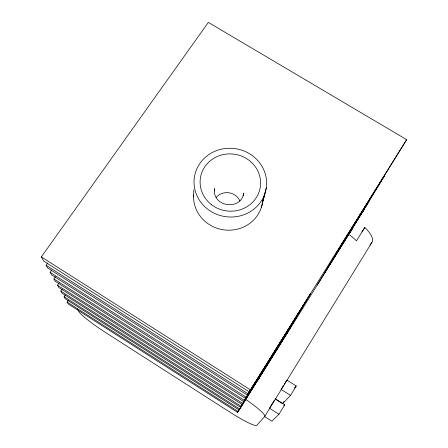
<?xml version="1.0" encoding="UTF-8"?>
<svg xmlns="http://www.w3.org/2000/svg" width="448" height="448" viewBox="0 0 448 448"><rect width="100%" height="100%" fill="white"/><g stroke="black" fill="none" stroke-linecap="round" stroke-linejoin="round"><path stroke-width="0.67" d="M193.581 196.997L193.799 189.952M214.357 190.938L214.586 188.636C211.658 206.741 240.957 211.282 243.712 193.183L243.225 195.709M243.258 195.53L243.712 193.183M261.324 207.575L264.253 196.112M266.28 187.919A36.338 34.345 8.1 0 1 208.018 209.434A36.338 34.345 8.1 0 1 216.681 150.578A36.338 34.345 8.1 0 1 266.28 187.919L262.478 202.39L264.964 193.446M68.331 300.35L67.133 302.07L68.23 303.985L237.619 412.378L291.2 326.329L289.498 329.207M294.034 321.558L239.03 409.886L65.24 298.754L64.086 296.738L65.285 295.014M60.872 291.116L62.087 293.244L240.514 407.254L241.091 406.241L60.872 291.116L62.076 289.402M59.086 282.912L57.484 285.191L58.766 287.431L242.082 404.482L300.166 311.209M53.906 278.93L55.261 281.299L243.746 401.548L244.384 400.411L53.906 278.93L55.507 276.651M51.727 270.026L50.12 272.3L51.554 274.809L245.504 398.44L307.026 299.639L247.369 395.142L47.622 267.938L46.105 265.278L47.718 262.998M247.369 395.142L310.548 293.698L249.228 391.849L43.702 261.083L41.334 256.928L208.331 22.4L406.666 139.67L340.654 245.946M249.228 391.849L406.666 139.67M259 378.269L257.947 380.083L352.212 228.984L349.944 232.73M286.916 333.564L288.512 330.865L237.619 412.378M317.1 285.219L364.056 209.558L362.387 212.318M324.212 273.364L366.677 205.223L384.731 175.386L336.218 253.344L366.139 205.442M330.355 263.122L328.154 266.79L369.023 201.348M356.619 221.211L369.292 200.217M264.236 416.349L271.846 421.204L278.958 414.254L284.749 404.79L275.274 398.776M283.993 401.391L282.57 403.704L290.511 395.382L296.246 386.019L286.804 380.055L284.29 384.138M274.182 400.54L269.461 408.206L278.958 414.254M283.567 385.308L281.053 389.39L290.511 395.382M77.487 309.064L78.809 311.517A30.139 3.315 33.7 0 0 106.154 332.886L229.382 411.813A30.705 3.422 32.7 0 0 256.749 425.398L264.69 416.489L371.879 242.469A32.368 10.825 31.5 0 0 364.812 227.444L361.917 231.918M364.812 227.444L356.496 240.845A32.497 10.349 31.6 0 0 349.513 234.914M245.504 398.44L303.498 305.592L243.746 401.548M364.05 208.891L332.024 260.333L361.189 213.634M242.082 404.482L297.018 316.523L240.514 407.254M369.869 245.302L371.879 242.469M294.392 388.018L296.246 386.019M283.808 405.748L284.749 404.79M276.158 399.633L281.988 403.334M41.334 256.928L250.359 389.85M46.105 265.278L248.091 393.865M50.12 272.3L246.182 397.236M57.484 285.191L242.693 403.407M64.086 296.738L239.574 408.923M67.133 302.07L238.134 411.466M216.177 197.35A14.039 13.356 8.1 0 1 239.966 201.068M262.584 202.272A34.703 32.934 8.1 0 1 224.902 229.992A34.703 32.934 8.1 0 1 193.631 194.953M245.23 399.067A34.054 4.206 32.7 0 1 264.69 416.489M211.708 204.837A30.279 28.622 8.1 0 0 260.294 186.984A30.279 28.622 8.1 0 0 219.016 155.809A30.279 28.622 8.1 0 0 211.708 204.837"/></g></svg>
